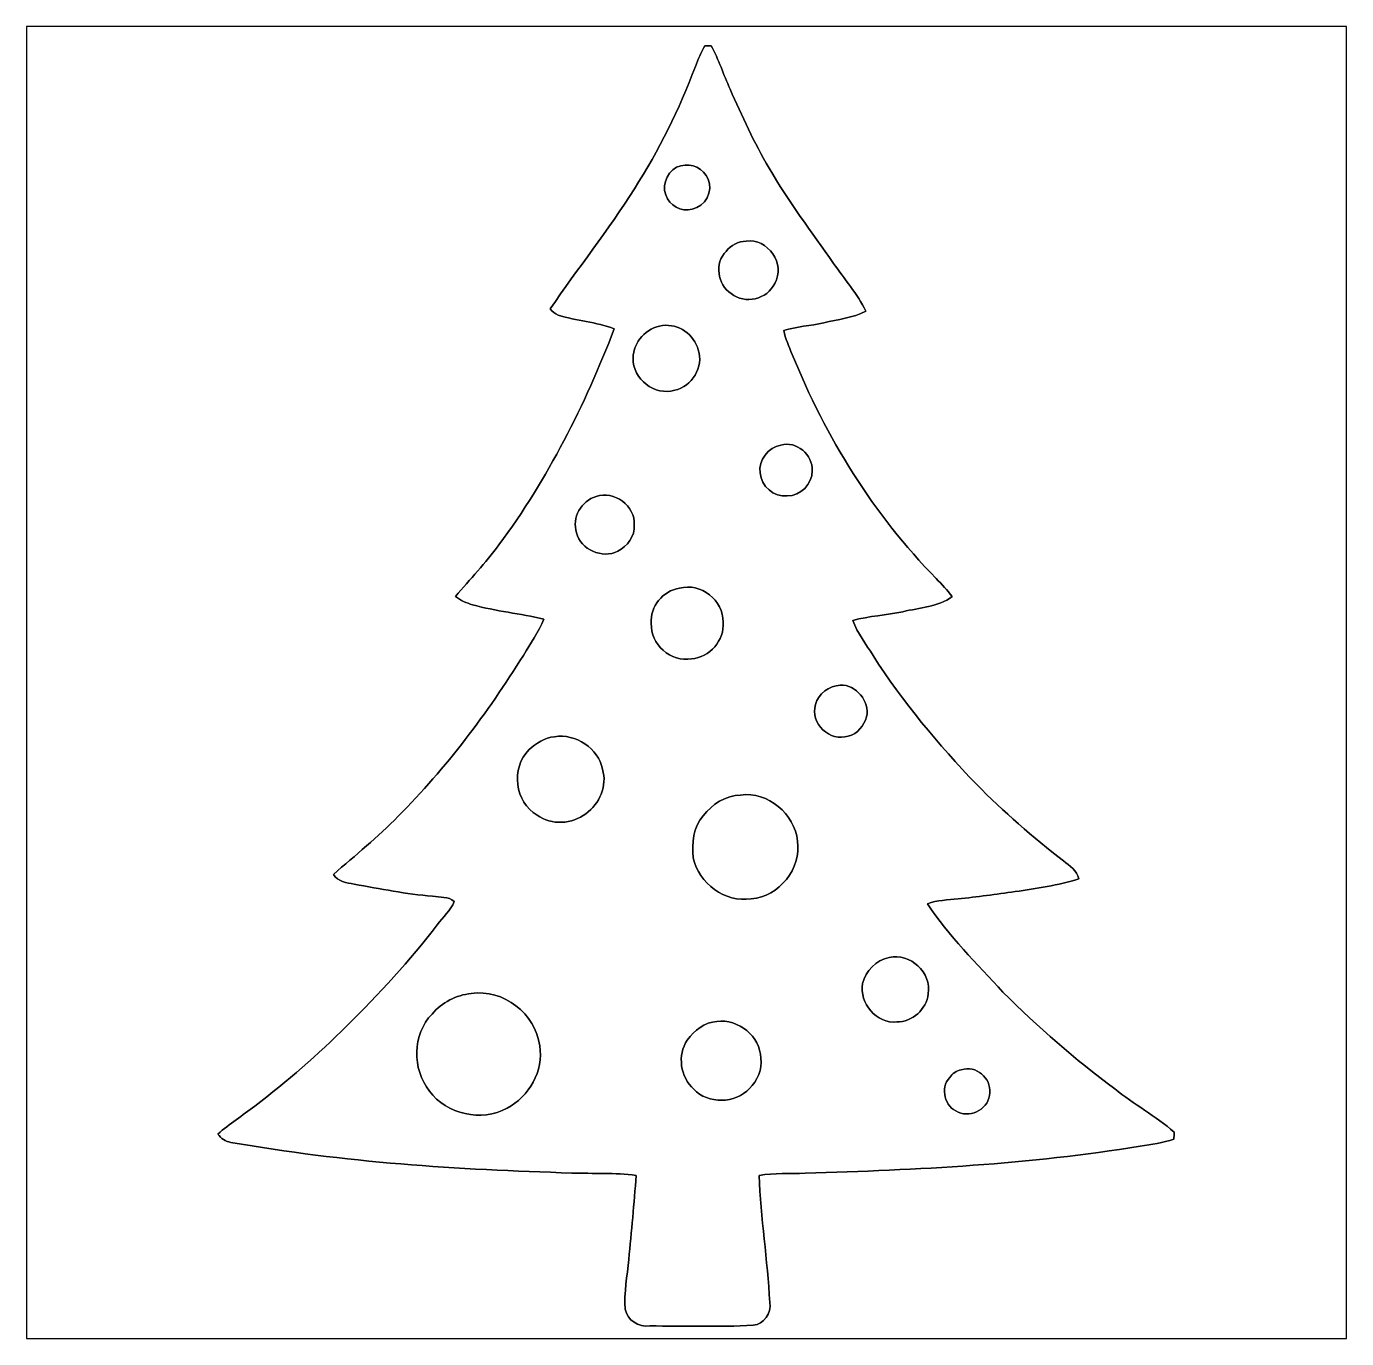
# Model space of a CAD drawing. Header units: centimetres. Extents: x -16.8 to 16.8, y -16.7 to 16.7.
import ezdxf

# ---------------------------------------------------------------- set-up
doc = ezdxf.new("R2010")
doc.units = ezdxf.units.CM
doc.header["$MEASUREMENT"] = 0
doc.layers.add('Layer 1', color=7, linetype='Continuous')

msp = doc.modelspace()

# ---------------------------------------------------------------- linework, layer by layer
at = {"layer": 'Layer 1', "color": 7}
for points, knots in [([(-16.77458, 16.66875), (-16.77458, 16.66875), (16.77458, 16.66875), (16.77458, 16.66875), (16.77458, 16.66875), (16.77458, 16.66875), (16.77458, -16.66875), (16.77458, -16.66875), (16.77458, -16.66875), (16.77458, -16.66875), (-16.77458, -16.66875), (-16.77458, -16.66875), (-16.77458, -16.66875), (-16.77458, -16.66875), (-16.77458, 16.66875), (-16.77458, 16.66875), (-16.77458, 16.66875), (-16.77458, 16.66875), (-16.77458, 16.66875), (-16.77458, 16.66875)], [0, 0, 0, 0, 0.16666667, 0.16666667, 0.16666667, 0.16666667, 0.33333333, 0.33333333, 0.33333333, 0.33333333, 0.5, 0.5, 0.5, 0.5, 0.66666667, 0.66666667, 0.66666667, 0.66666667, 1, 1, 1, 1]), ([(0.46496, 16.17839), (0.37394, 16.00659), (0.29139, 15.83055), (0.22472, 15.64816), (0.22472, 15.64816), (-0.1838, 14.56337), (-0.70026, 13.51915), (-1.32433, 12.54196), (-1.32433, 12.54196), (-1.9872, 11.49033), (-2.76507, 10.51807), (-3.46393, 9.49078), (-3.46393, 9.49078), (-3.40254, 9.43328), (-3.34504, 9.36413), (-3.26249, 9.33591), (-3.26249, 9.33591), (-2.79647, 9.18069), (-2.29411, 9.1627), (-1.83409, 8.98772), (-1.83409, 8.98772), (-2.58551, 7.04956), (-3.52072, 5.1689), (-4.76603, 3.49779), (-4.76603, 3.49779), (-5.10752, 3.03777), (-5.50086, 2.62043), (-5.87128, 2.18475), (-5.87128, 2.18475), (-5.74358, 2.08421), (-5.59082, 2.02459), (-5.43772, 1.97309), (-5.43772, 1.97309), (-4.84223, 1.8101), (-4.22381, 1.75366), (-3.62479, 1.60761), (-3.62479, 1.60761), (-3.75673, 1.27952), (-3.96946, 0.99272), (-4.14514, 0.68792), (-4.14514, 0.68792), (-5.0613, -0.77823), (-6.1027, -2.17276), (-7.32755, -3.3969), (-7.32755, -3.3969), (-7.84084, -3.92783), (-8.41834, -4.39032), (-8.97255, -4.8768), (-8.97255, -4.8768), (-8.85966, -5.06024), (-8.63706, -5.08529), (-8.44409, -5.12516), (-8.44409, -5.12516), (-7.78228, -5.2384), (-7.12329, -5.37739), (-6.45266, -5.42819), (-6.45266, -5.42819), (-6.26957, -5.46065), (-6.05226, -5.43278), (-5.90056, -5.56295), (-5.90056, -5.56295), (-5.99369, -5.7912), (-6.19301, -5.95736), (-6.33307, -6.15562), (-6.33307, -6.15562), (-7.03227, -7.06896), (-7.81509, -7.91563), (-8.63353, -8.72314), (-8.63353, -8.72314), (-9.36131, -9.45762), (-10.14801, -10.13284), (-10.96927, -10.76113), (-10.96927, -10.76113), (-11.28113, -10.99996), (-11.61521, -11.21092), (-11.90907, -11.47339), (-11.90907, -11.47339), (-11.82899, -11.58275), (-11.71399, -11.66424), (-11.57746, -11.68294), (-11.57746, -11.68294), (-8.71749, -12.192), (-5.81096, -12.37544), (-2.91112, -12.46223), (-2.91112, -12.46223), (-2.36855, -12.48163), (-1.82033, -12.45094), (-1.28094, -12.52326), (-1.28094, -12.52326), (-1.32539, -13.23622), (-1.40547, -13.94636), (-1.46791, -14.65792), (-1.46791, -14.65792), (-1.50354, -15.07878), (-1.59068, -15.49753), (-1.55998, -15.92157), (-1.55998, -15.92157), (-1.50213, -16.20485), (-1.21567, -16.38265), (-0.93592, -16.34843), (-0.93592, -16.34843), (-0.05891, -16.34772), (0.82021, -16.3763), (1.69616, -16.33114), (1.69616, -16.33114), (1.96638, -16.3001), (2.165, -16.01999), (2.11667, -15.75259), (2.11667, -15.75259), (2.05775, -14.67344), (1.88666, -13.60241), (1.84397, -12.5222), (1.84397, -12.5222), (2.23132, -12.46223), (2.62572, -12.48163), (3.0166, -12.46611), (3.0166, -12.46611), (5.86211, -12.38038), (8.71784, -12.2495), (11.52948, -11.77643), (11.52948, -11.77643), (11.817, -11.73233), (12.10733, -11.6967), (12.38462, -11.60286), (12.38462, -11.60286), (12.38638, -11.55806), (12.39061, -11.46881), (12.39273, -11.424), (12.39273, -11.424), (11.92318, -11.01231), (11.36685, -10.71386), (10.88108, -10.32157), (10.88108, -10.32157), (9.8739, -9.57792), (8.93374, -8.74607), (8.04227, -7.868), (8.04227, -7.868), (7.3787, -7.14128), (6.66538, -6.44666), (6.12422, -5.62046), (6.12422, -5.62046), (6.37364, -5.53297), (6.64139, -5.52344), (6.90174, -5.4931), (6.90174, -5.4931), (7.38611, -5.45183), (7.86659, -5.3781), (8.34813, -5.31354), (8.34813, -5.31354), (8.89247, -5.22887), (9.44351, -5.15937), (9.9695, -4.98898), (9.9695, -4.98898), (9.91835, -4.77802), (9.73561, -4.65737), (9.57827, -4.53249), (9.57827, -4.53249), (8.79969, -3.931), (8.0578, -3.28154), (7.36565, -2.58304), (7.36565, -2.58304), (6.4008, -1.57057), (5.49451, -0.49601), (4.73992, 0.68333), (4.73992, 0.68333), (4.56247, 0.97755), (4.34763, 1.25342), (4.22346, 1.57586), (4.22346, 1.57586), (4.64009, 1.69298), (5.07824, 1.70568), (5.50086, 1.79917), (5.50086, 1.79917), (5.92314, 1.90006), (6.39092, 1.91417), (6.75217, 2.18369), (6.75217, 2.18369), (6.62622, 2.34456), (6.48617, 2.49379), (6.34682, 2.64231), (6.34682, 2.64231), (4.75051, 4.2605), (3.53766, 6.23429), (2.68711, 8.33614), (2.68711, 8.33614), (2.59891, 8.53264), (2.51636, 8.73231), (2.46944, 8.94327), (2.46944, 8.94327), (2.80211, 9.04205), (3.15136, 9.06357), (3.48968, 9.13906), (3.48968, 9.13906), (3.84881, 9.22479), (4.22981, 9.25901), (4.56001, 9.43716), (4.56001, 9.43716), (4.33423, 9.87213), (4.01884, 10.25102), (3.73662, 10.64895), (3.73662, 10.64895), (3.17571, 11.44552), (2.58586, 12.22516), (2.09938, 13.07077), (2.09938, 13.07077), (1.71768, 13.71282), (1.40864, 14.39439), (1.10666, 15.07666), (1.10666, 15.07666), (0.94051, 15.44108), (0.82091, 15.82596), (0.62865, 16.17839), (0.62865, 16.17839), (0.57362, 16.17839), (0.51929, 16.17839), (0.46496, 16.17839)], [0, 0, 0, 0, 0.01818182, 0.01818182, 0.01818182, 0.01818182, 0.03636364, 0.03636364, 0.03636364, 0.03636364, 0.05454545, 0.05454545, 0.05454545, 0.05454545, 0.07272727, 0.07272727, 0.07272727, 0.07272727, 0.09090909, 0.09090909, 0.09090909, 0.09090909, 0.10909091, 0.10909091, 0.10909091, 0.10909091, 0.12727273, 0.12727273, 0.12727273, 0.12727273, 0.14545455, 0.14545455, 0.14545455, 0.14545455, 0.16363636, 0.16363636, 0.16363636, 0.16363636, 0.18181818, 0.18181818, 0.18181818, 0.18181818, 0.2, 0.2, 0.2, 0.2, 0.21818182, 0.21818182, 0.21818182, 0.21818182, 0.23636364, 0.23636364, 0.23636364, 0.23636364, 0.25454545, 0.25454545, 0.25454545, 0.25454545, 0.27272727, 0.27272727, 0.27272727, 0.27272727, 0.29090909, 0.29090909, 0.29090909, 0.29090909, 0.30909091, 0.30909091, 0.30909091, 0.30909091, 0.32727273, 0.32727273, 0.32727273, 0.32727273, 0.34545455, 0.34545455, 0.34545455, 0.34545455, 0.36363636, 0.36363636, 0.36363636, 0.36363636, 0.38181818, 0.38181818, 0.38181818, 0.38181818, 0.4, 0.4, 0.4, 0.4, 0.41818182, 0.41818182, 0.41818182, 0.41818182, 0.43636364, 0.43636364, 0.43636364, 0.43636364, 0.45454545, 0.45454545, 0.45454545, 0.45454545, 0.47272727, 0.47272727, 0.47272727, 0.47272727, 0.49090909, 0.49090909, 0.49090909, 0.49090909, 0.50909091, 0.50909091, 0.50909091, 0.50909091, 0.52727273, 0.52727273, 0.52727273, 0.52727273, 0.54545455, 0.54545455, 0.54545455, 0.54545455, 0.56363636, 0.56363636, 0.56363636, 0.56363636, 0.58181818, 0.58181818, 0.58181818, 0.58181818, 0.6, 0.6, 0.6, 0.6, 0.61818182, 0.61818182, 0.61818182, 0.61818182, 0.63636364, 0.63636364, 0.63636364, 0.63636364, 0.65454545, 0.65454545, 0.65454545, 0.65454545, 0.67272727, 0.67272727, 0.67272727, 0.67272727, 0.69090909, 0.69090909, 0.69090909, 0.69090909, 0.70909091, 0.70909091, 0.70909091, 0.70909091, 0.72727273, 0.72727273, 0.72727273, 0.72727273, 0.74545455, 0.74545455, 0.74545455, 0.74545455, 0.76363636, 0.76363636, 0.76363636, 0.76363636, 0.78181818, 0.78181818, 0.78181818, 0.78181818, 0.8, 0.8, 0.8, 0.8, 0.81818182, 0.81818182, 0.81818182, 0.81818182, 0.83636364, 0.83636364, 0.83636364, 0.83636364, 0.85454545, 0.85454545, 0.85454545, 0.85454545, 0.87272727, 0.87272727, 0.87272727, 0.87272727, 0.89090909, 0.89090909, 0.89090909, 0.89090909, 0.90909091, 0.90909091, 0.90909091, 0.90909091, 0.92727273, 0.92727273, 0.92727273, 0.92727273, 0.94545455, 0.94545455, 0.94545455, 0.94545455, 0.96363636, 0.96363636, 0.96363636, 0.96363636, 1, 1, 1, 1]), ([(-0.14393, 13.12545), (0.13864, 13.21259), (0.43533, 13.05207), (0.54857, 12.79066), (0.54857, 12.79066), (0.6925, 12.48269), (0.47131, 12.08581), (0.14393, 12.02725), (0.14393, 12.02725), (-0.12912, 11.94682), (-0.44309, 12.11686), (-0.52846, 12.38603), (-0.52846, 12.38603), (-0.63853, 12.67495), (-0.45649, 13.06654), (-0.14393, 13.12545)], [0, 0, 0, 0, 0.2, 0.2, 0.2, 0.2, 0.4, 0.4, 0.4, 0.4, 0.6, 0.6, 0.6, 0.6, 1, 1, 1, 1]), ([(1.51377, 11.21657), (2.06022, 11.29736), (2.53224, 10.62038), (2.2419, 10.1406), (2.2419, 10.1406), (2.05669, 9.72961), (1.48026, 9.59767), (1.13489, 9.88272), (1.13489, 9.88272), (0.78599, 10.10391), (0.70661, 10.66059), (1.00542, 10.95375), (1.00542, 10.95375), (1.12536, 11.10968), (1.31939, 11.20422), (1.51377, 11.21657)], [0, 0, 0, 0, 0.2, 0.2, 0.2, 0.2, 0.4, 0.4, 0.4, 0.4, 0.6, 0.6, 0.6, 0.6, 1, 1, 1, 1]), ([(-0.60748, 9.06921), (-0.20743, 9.12036), (0.20179, 8.84026), (0.29951, 8.44938), (0.29951, 8.44938), (0.44626, 8.02534), (0.13441, 7.51134), (-0.30057, 7.42738), (-0.30057, 7.42738), (-0.80786, 7.26828), (-1.36984, 7.71596), (-1.35819, 8.23912), (-1.35819, 8.23912), (-1.35431, 8.65505), (-1.01706, 9.01524), (-0.60748, 9.06921)], [0, 0, 0, 0, 0.2, 0.2, 0.2, 0.2, 0.4, 0.4, 0.4, 0.4, 0.6, 0.6, 0.6, 0.6, 1, 1, 1, 1]), ([(2.39677, 6.03215), (2.78694, 6.14468), (3.22298, 5.78238), (3.19193, 5.37845), (3.19193, 5.37845), (3.20181, 5.04366), (2.89419, 4.7311), (2.55693, 4.74592), (2.55693, 4.74592), (2.21298, 4.699), (1.90394, 4.99251), (1.87043, 5.32342), (1.87043, 5.32342), (1.82316, 5.64974), (2.07716, 5.97606), (2.39677, 6.03215)], [0, 0, 0, 0, 0.2, 0.2, 0.2, 0.2, 0.4, 0.4, 0.4, 0.4, 0.6, 0.6, 0.6, 0.6, 1, 1, 1, 1]), ([(-2.29553, 4.72722), (-1.8348, 4.88209), (-1.30175, 4.48804), (-1.32574, 4.00403), (-1.32574, 4.00403), (-1.30493, 3.71616), (-1.50424, 3.46463), (-1.7459, 3.33269), (-1.7459, 3.33269), (-2.13748, 3.13655), (-2.69381, 3.3715), (-2.79153, 3.80647), (-2.79153, 3.80647), (-2.92664, 4.18359), (-2.67123, 4.61962), (-2.29553, 4.72722)], [0, 0, 0, 0, 0.2, 0.2, 0.2, 0.2, 0.4, 0.4, 0.4, 0.4, 0.6, 0.6, 0.6, 0.6, 1, 1, 1, 1]), ([(-0.17851, 2.39748), (0.35631, 2.54071), (0.9458, 2.08844), (0.93028, 1.53353), (0.93028, 1.53353), (0.97155, 1.07491), (0.58526, 0.63641), (0.12947, 0.60113), (0.12947, 0.60113), (-0.38947, 0.50906), (-0.92604, 0.97014), (-0.89394, 1.50036), (-0.89394, 1.50036), (-0.93698, 1.92581), (-0.59443, 2.33468), (-0.17851, 2.39748)], [0, 0, 0, 0, 0.2, 0.2, 0.2, 0.2, 0.4, 0.4, 0.4, 0.4, 0.6, 0.6, 0.6, 0.6, 1, 1, 1, 1]), ([(3.90842, -0.06491), (4.31306, -0.05327), (4.65984, -0.47484), (4.57694, -0.86995), (4.57694, -0.86995), (4.50991, -1.09432), (4.35081, -1.31057), (4.11057, -1.35996), (4.11057, -1.35996), (3.65231, -1.52471), (3.12173, -1.03152), (3.27907, -0.56198), (3.27907, -0.56198), (3.34998, -0.27869), (3.62479, -0.08678), (3.90842, -0.06491)], [0, 0, 0, 0, 0.2, 0.2, 0.2, 0.2, 0.4, 0.4, 0.4, 0.4, 0.6, 0.6, 0.6, 0.6, 1, 1, 1, 1]), ([(-3.35315, -1.37619), (-2.82575, -1.29293), (-2.23802, -1.66899), (-2.13431, -2.2038), (-2.13431, -2.2038), (-2.00589, -2.62326), (-2.21192, -3.08575), (-2.55799, -3.33304), (-2.55799, -3.33304), (-2.90513, -3.60398), (-3.43323, -3.63044), (-3.79342, -3.37009), (-3.79342, -3.37009), (-4.36316, -3.048), (-4.46793, -2.16923), (-4.00473, -1.71097), (-4.00473, -1.71097), (-3.82376, -1.54587), (-3.60257, -1.40159), (-3.35315, -1.37619)], [0, 0, 0, 0, 0.16666667, 0.16666667, 0.16666667, 0.16666667, 0.33333333, 0.33333333, 0.33333333, 0.33333333, 0.5, 0.5, 0.5, 0.5, 0.66666667, 0.66666667, 0.66666667, 0.66666667, 1, 1, 1, 1]), ([(1.37442, -2.85821), (2.06975, -2.76613), (2.75343, -3.33693), (2.81975, -4.02766), (2.81975, -4.02766), (2.93017, -4.72828), (2.34879, -5.4416), (1.64536, -5.49487), (1.64536, -5.49487), (0.97719, -5.60246), (0.31503, -5.10117), (0.17145, -4.45311), (0.17145, -4.45311), (0.13511, -4.08869), (0.16581, -3.67171), (0.42122, -3.38455), (0.42122, -3.38455), (0.65229, -3.0921), (0.99448, -2.87338), (1.37442, -2.85821)], [0, 0, 0, 0, 0.16666667, 0.16666667, 0.16666667, 0.16666667, 0.33333333, 0.33333333, 0.33333333, 0.33333333, 0.5, 0.5, 0.5, 0.5, 0.66666667, 0.66666667, 0.66666667, 0.66666667, 1, 1, 1, 1]), ([(5.14844, -6.98535), (5.68149, -6.86117), (6.23711, -7.37059), (6.14327, -7.91316), (6.14327, -7.91316), (6.10129, -8.30474), (5.73722, -8.62824), (5.34352, -8.62506), (5.34352, -8.62506), (4.83059, -8.68186), (4.38362, -8.14246), (4.47428, -7.64893), (4.47428, -7.64893), (4.55718, -7.32896), (4.81647, -7.04638), (5.14844, -6.98535)], [0, 0, 0, 0, 0.2, 0.2, 0.2, 0.2, 0.4, 0.4, 0.4, 0.4, 0.6, 0.6, 0.6, 0.6, 1, 1, 1, 1]), ([(-5.47017, -7.90187), (-4.65631, -7.77452), (-3.83117, -8.41763), (-3.73063, -9.22902), (-3.73063, -9.22902), (-3.61738, -9.86755), (-4.00438, -10.52019), (-4.56142, -10.81864), (-4.56142, -10.81864), (-5.21018, -11.16542), (-6.09953, -10.97809), (-6.53344, -10.37943), (-6.53344, -10.37943), (-6.97759, -9.82416), (-6.96666, -8.93833), (-6.4643, -8.42292), (-6.4643, -8.42292), (-6.21524, -8.12871), (-5.85399, -7.93891), (-5.47017, -7.90187)], [0, 0, 0, 0, 0.16666667, 0.16666667, 0.16666667, 0.16666667, 0.33333333, 0.33333333, 0.33333333, 0.33333333, 0.5, 0.5, 0.5, 0.5, 0.66666667, 0.66666667, 0.66666667, 0.66666667, 1, 1, 1, 1]), ([(0.7747, -8.6106), (1.31092, -8.54216), (1.87995, -8.99231), (1.8863, -9.54299), (1.8863, -9.54299), (1.93499, -9.83051), (1.80022, -10.1152), (1.60055, -10.31416), (1.60055, -10.31416), (1.24284, -10.70046), (0.54681, -10.72056), (0.18309, -10.33004), (0.18309, -10.33004), (-0.1524, -10.02665), (-0.24342, -9.46291), (0.02081, -9.08614), (0.02081, -9.08614), (0.19191, -8.8332), (0.4632, -8.63283), (0.7747, -8.6106)], [0, 0, 0, 0, 0.16666667, 0.16666667, 0.16666667, 0.16666667, 0.33333333, 0.33333333, 0.33333333, 0.33333333, 0.5, 0.5, 0.5, 0.5, 0.66666667, 0.66666667, 0.66666667, 0.66666667, 1, 1, 1, 1]), ([(6.98218, -9.84038), (7.35542, -9.71726), (7.747, -10.04464), (7.70608, -10.42599), (7.70608, -10.42599), (7.70608, -10.80946), (7.24394, -11.07757), (6.9028, -10.91248), (6.9028, -10.91248), (6.56449, -10.79641), (6.43749, -10.29899), (6.68796, -10.039), (6.68796, -10.039), (6.7564, -9.93987), (6.86012, -9.85732), (6.98218, -9.84038)], [0, 0, 0, 0, 0.2, 0.2, 0.2, 0.2, 0.4, 0.4, 0.4, 0.4, 0.6, 0.6, 0.6, 0.6, 1, 1, 1, 1])]:
    msp.add_open_spline(points, degree=3, knots=knots, dxfattribs=at)
at = {"layer": 'Layer 1', "color": 250}
for points, knots in [([(0.46496, 16.17839), (0.51929, 16.17839), (0.57362, 16.17839), (0.62865, 16.17839), (0.62865, 16.17839), (0.82091, 15.82596), (0.94051, 15.44108), (1.10666, 15.07666), (1.10666, 15.07666), (1.40864, 14.39439), (1.71768, 13.71282), (2.09938, 13.07077), (2.09938, 13.07077), (2.58586, 12.22516), (3.17571, 11.44552), (3.73662, 10.64895), (3.73662, 10.64895), (4.01884, 10.25102), (4.33423, 9.87213), (4.56001, 9.43716), (4.56001, 9.43716), (4.22981, 9.25901), (3.84881, 9.22479), (3.48968, 9.13906), (3.48968, 9.13906), (3.15136, 9.06357), (2.80211, 9.04205), (2.46944, 8.94327), (2.46944, 8.94327), (2.51636, 8.73231), (2.59891, 8.53264), (2.68711, 8.33614), (2.68711, 8.33614), (3.53766, 6.23429), (4.75051, 4.2605), (6.34682, 2.64231), (6.34682, 2.64231), (6.48617, 2.49379), (6.62622, 2.34456), (6.75217, 2.18369), (6.75217, 2.18369), (6.39092, 1.91417), (5.92314, 1.90006), (5.50086, 1.79917), (5.50086, 1.79917), (5.07824, 1.70568), (4.64009, 1.69298), (4.22346, 1.57586), (4.22346, 1.57586), (4.34763, 1.25342), (4.56247, 0.97755), (4.73992, 0.68333), (4.73992, 0.68333), (5.49451, -0.49601), (6.4008, -1.57057), (7.36565, -2.58304), (7.36565, -2.58304), (8.0578, -3.28154), (8.79969, -3.931), (9.57827, -4.53249), (9.57827, -4.53249), (9.73561, -4.65737), (9.91835, -4.77802), (9.9695, -4.98898), (9.9695, -4.98898), (9.44351, -5.15937), (8.89247, -5.22887), (8.34813, -5.31354), (8.34813, -5.31354), (7.86659, -5.3781), (7.38611, -5.45183), (6.90174, -5.4931), (6.90174, -5.4931), (6.64139, -5.52344), (6.37364, -5.53297), (6.12422, -5.62046), (6.12422, -5.62046), (6.66538, -6.44666), (7.3787, -7.14128), (8.04227, -7.868), (8.04227, -7.868), (8.93374, -8.74607), (9.8739, -9.57792), (10.88108, -10.32157), (10.88108, -10.32157), (11.36685, -10.71386), (11.92318, -11.01231), (12.39273, -11.424), (12.39273, -11.424), (12.39061, -11.46881), (12.38638, -11.55806), (12.38462, -11.60286), (12.38462, -11.60286), (12.10733, -11.6967), (11.817, -11.73233), (11.52948, -11.77643), (11.52948, -11.77643), (8.71784, -12.2495), (5.86211, -12.38038), (3.0166, -12.46611), (3.0166, -12.46611), (2.62572, -12.48163), (2.23132, -12.46223), (1.84397, -12.5222), (1.84397, -12.5222), (1.88666, -13.60241), (2.05775, -14.67344), (2.11667, -15.75259), (2.11667, -15.75259), (2.165, -16.01999), (1.96638, -16.3001), (1.69616, -16.33114), (1.69616, -16.33114), (0.82021, -16.3763), (-0.05891, -16.34772), (-0.93592, -16.34843), (-0.93592, -16.34843), (-1.21567, -16.38265), (-1.50213, -16.20485), (-1.55998, -15.92157), (-1.55998, -15.92157), (-1.59068, -15.49753), (-1.50354, -15.07878), (-1.46791, -14.65792), (-1.46791, -14.65792), (-1.40547, -13.94636), (-1.32539, -13.23622), (-1.28094, -12.52326), (-1.28094, -12.52326), (-1.82033, -12.45094), (-2.36855, -12.48163), (-2.91112, -12.46223), (-2.91112, -12.46223), (-5.81096, -12.37544), (-8.71749, -12.192), (-11.57746, -11.68294), (-11.57746, -11.68294), (-11.71399, -11.66424), (-11.82899, -11.58275), (-11.90907, -11.47339), (-11.90907, -11.47339), (-11.61521, -11.21092), (-11.28113, -10.99996), (-10.96927, -10.76113), (-10.96927, -10.76113), (-10.14801, -10.13284), (-9.36131, -9.45762), (-8.63353, -8.72314), (-8.63353, -8.72314), (-7.81509, -7.91563), (-7.03227, -7.06896), (-6.33307, -6.15562), (-6.33307, -6.15562), (-6.19301, -5.95736), (-5.99369, -5.7912), (-5.90056, -5.56295), (-5.90056, -5.56295), (-6.05226, -5.43278), (-6.26957, -5.46065), (-6.45266, -5.42819), (-6.45266, -5.42819), (-7.12329, -5.37739), (-7.78228, -5.2384), (-8.44409, -5.12516), (-8.44409, -5.12516), (-8.63706, -5.08529), (-8.85966, -5.06024), (-8.97255, -4.8768), (-8.97255, -4.8768), (-8.41834, -4.39032), (-7.84084, -3.92783), (-7.32755, -3.3969), (-7.32755, -3.3969), (-6.1027, -2.17276), (-5.0613, -0.77823), (-4.14514, 0.68792), (-4.14514, 0.68792), (-3.96946, 0.99272), (-3.75673, 1.27952), (-3.62479, 1.60761), (-3.62479, 1.60761), (-4.22381, 1.75366), (-4.84223, 1.8101), (-5.43772, 1.97309), (-5.43772, 1.97309), (-5.59082, 2.02459), (-5.74358, 2.08421), (-5.87128, 2.18475), (-5.87128, 2.18475), (-5.50086, 2.62043), (-5.10752, 3.03777), (-4.76603, 3.49779), (-4.76603, 3.49779), (-3.52072, 5.1689), (-2.58551, 7.04956), (-1.83409, 8.98772), (-1.83409, 8.98772), (-2.29411, 9.1627), (-2.79647, 9.18069), (-3.26249, 9.33591), (-3.26249, 9.33591), (-3.34504, 9.36413), (-3.40254, 9.43328), (-3.46393, 9.49078), (-3.46393, 9.49078), (-2.76507, 10.51807), (-1.9872, 11.49033), (-1.32433, 12.54196), (-1.32433, 12.54196), (-0.70026, 13.51915), (-0.1838, 14.56337), (0.22472, 15.64816), (0.22472, 15.64816), (0.29139, 15.83055), (0.37394, 16.00659), (0.46496, 16.17839), (0.46496, 16.17839), (0.46496, 16.17839), (0.46496, 16.17839), (0.46496, 16.17839)], [0, 0, 0, 0, 0.01785714, 0.01785714, 0.01785714, 0.01785714, 0.03571429, 0.03571429, 0.03571429, 0.03571429, 0.05357143, 0.05357143, 0.05357143, 0.05357143, 0.07142857, 0.07142857, 0.07142857, 0.07142857, 0.08928571, 0.08928571, 0.08928571, 0.08928571, 0.10714286, 0.10714286, 0.10714286, 0.10714286, 0.125, 0.125, 0.125, 0.125, 0.14285714, 0.14285714, 0.14285714, 0.14285714, 0.16071429, 0.16071429, 0.16071429, 0.16071429, 0.17857143, 0.17857143, 0.17857143, 0.17857143, 0.19642857, 0.19642857, 0.19642857, 0.19642857, 0.21428571, 0.21428571, 0.21428571, 0.21428571, 0.23214286, 0.23214286, 0.23214286, 0.23214286, 0.25, 0.25, 0.25, 0.25, 0.26785714, 0.26785714, 0.26785714, 0.26785714, 0.28571429, 0.28571429, 0.28571429, 0.28571429, 0.30357143, 0.30357143, 0.30357143, 0.30357143, 0.32142857, 0.32142857, 0.32142857, 0.32142857, 0.33928571, 0.33928571, 0.33928571, 0.33928571, 0.35714286, 0.35714286, 0.35714286, 0.35714286, 0.375, 0.375, 0.375, 0.375, 0.39285714, 0.39285714, 0.39285714, 0.39285714, 0.41071429, 0.41071429, 0.41071429, 0.41071429, 0.42857143, 0.42857143, 0.42857143, 0.42857143, 0.44642857, 0.44642857, 0.44642857, 0.44642857, 0.46428571, 0.46428571, 0.46428571, 0.46428571, 0.48214286, 0.48214286, 0.48214286, 0.48214286, 0.5, 0.5, 0.5, 0.5, 0.51785714, 0.51785714, 0.51785714, 0.51785714, 0.53571429, 0.53571429, 0.53571429, 0.53571429, 0.55357143, 0.55357143, 0.55357143, 0.55357143, 0.57142857, 0.57142857, 0.57142857, 0.57142857, 0.58928571, 0.58928571, 0.58928571, 0.58928571, 0.60714286, 0.60714286, 0.60714286, 0.60714286, 0.625, 0.625, 0.625, 0.625, 0.64285714, 0.64285714, 0.64285714, 0.64285714, 0.66071429, 0.66071429, 0.66071429, 0.66071429, 0.67857143, 0.67857143, 0.67857143, 0.67857143, 0.69642857, 0.69642857, 0.69642857, 0.69642857, 0.71428571, 0.71428571, 0.71428571, 0.71428571, 0.73214286, 0.73214286, 0.73214286, 0.73214286, 0.75, 0.75, 0.75, 0.75, 0.76785714, 0.76785714, 0.76785714, 0.76785714, 0.78571429, 0.78571429, 0.78571429, 0.78571429, 0.80357143, 0.80357143, 0.80357143, 0.80357143, 0.82142857, 0.82142857, 0.82142857, 0.82142857, 0.83928571, 0.83928571, 0.83928571, 0.83928571, 0.85714286, 0.85714286, 0.85714286, 0.85714286, 0.875, 0.875, 0.875, 0.875, 0.89285714, 0.89285714, 0.89285714, 0.89285714, 0.91071429, 0.91071429, 0.91071429, 0.91071429, 0.92857143, 0.92857143, 0.92857143, 0.92857143, 0.94642857, 0.94642857, 0.94642857, 0.94642857, 0.96428571, 0.96428571, 0.96428571, 0.96428571, 1, 1, 1, 1]), ([(-0.14393, 13.12545), (-0.45649, 13.06654), (-0.63853, 12.67495), (-0.52846, 12.38603), (-0.52846, 12.38603), (-0.44309, 12.11686), (-0.12912, 11.94682), (0.14393, 12.02725), (0.14393, 12.02725), (0.47131, 12.08581), (0.6925, 12.48269), (0.54857, 12.79066), (0.54857, 12.79066), (0.43533, 13.05207), (0.13864, 13.21259), (-0.14393, 13.12545), (-0.14393, 13.12545), (-0.14393, 13.12545), (-0.14393, 13.12545), (-0.14393, 13.12545)], [0, 0, 0, 0, 0.16666667, 0.16666667, 0.16666667, 0.16666667, 0.33333333, 0.33333333, 0.33333333, 0.33333333, 0.5, 0.5, 0.5, 0.5, 0.66666667, 0.66666667, 0.66666667, 0.66666667, 1, 1, 1, 1]), ([(1.51377, 11.21657), (1.31939, 11.20422), (1.12536, 11.10968), (1.00542, 10.95375), (1.00542, 10.95375), (0.70661, 10.66059), (0.78599, 10.10391), (1.13489, 9.88272), (1.13489, 9.88272), (1.48026, 9.59767), (2.05669, 9.72961), (2.2419, 10.1406), (2.2419, 10.1406), (2.53224, 10.62038), (2.06022, 11.29736), (1.51377, 11.21657), (1.51377, 11.21657), (1.51377, 11.21657), (1.51377, 11.21657), (1.51377, 11.21657)], [0, 0, 0, 0, 0.16666667, 0.16666667, 0.16666667, 0.16666667, 0.33333333, 0.33333333, 0.33333333, 0.33333333, 0.5, 0.5, 0.5, 0.5, 0.66666667, 0.66666667, 0.66666667, 0.66666667, 1, 1, 1, 1]), ([(-0.60748, 9.06921), (-1.01706, 9.01524), (-1.35431, 8.65505), (-1.35819, 8.23912), (-1.35819, 8.23912), (-1.36984, 7.71596), (-0.80786, 7.26828), (-0.30057, 7.42738), (-0.30057, 7.42738), (0.13441, 7.51134), (0.44626, 8.02534), (0.29951, 8.44938), (0.29951, 8.44938), (0.20179, 8.84026), (-0.20743, 9.12036), (-0.60748, 9.06921), (-0.60748, 9.06921), (-0.60748, 9.06921), (-0.60748, 9.06921), (-0.60748, 9.06921)], [0, 0, 0, 0, 0.16666667, 0.16666667, 0.16666667, 0.16666667, 0.33333333, 0.33333333, 0.33333333, 0.33333333, 0.5, 0.5, 0.5, 0.5, 0.66666667, 0.66666667, 0.66666667, 0.66666667, 1, 1, 1, 1]), ([(2.39677, 6.03215), (2.07716, 5.97606), (1.82316, 5.64974), (1.87043, 5.32342), (1.87043, 5.32342), (1.90394, 4.99251), (2.21298, 4.699), (2.55693, 4.74592), (2.55693, 4.74592), (2.89419, 4.7311), (3.20181, 5.04366), (3.19193, 5.37845), (3.19193, 5.37845), (3.22298, 5.78238), (2.78694, 6.14468), (2.39677, 6.03215), (2.39677, 6.03215), (2.39677, 6.03215), (2.39677, 6.03215), (2.39677, 6.03215)], [0, 0, 0, 0, 0.16666667, 0.16666667, 0.16666667, 0.16666667, 0.33333333, 0.33333333, 0.33333333, 0.33333333, 0.5, 0.5, 0.5, 0.5, 0.66666667, 0.66666667, 0.66666667, 0.66666667, 1, 1, 1, 1]), ([(-2.29553, 4.72722), (-2.67123, 4.61962), (-2.92664, 4.18359), (-2.79153, 3.80647), (-2.79153, 3.80647), (-2.69381, 3.3715), (-2.13748, 3.13655), (-1.7459, 3.33269), (-1.7459, 3.33269), (-1.50424, 3.46463), (-1.30493, 3.71616), (-1.32574, 4.00403), (-1.32574, 4.00403), (-1.30175, 4.48804), (-1.8348, 4.88209), (-2.29553, 4.72722), (-2.29553, 4.72722), (-2.29553, 4.72722), (-2.29553, 4.72722), (-2.29553, 4.72722)], [0, 0, 0, 0, 0.16666667, 0.16666667, 0.16666667, 0.16666667, 0.33333333, 0.33333333, 0.33333333, 0.33333333, 0.5, 0.5, 0.5, 0.5, 0.66666667, 0.66666667, 0.66666667, 0.66666667, 1, 1, 1, 1]), ([(-0.17851, 2.39748), (-0.59443, 2.33468), (-0.93698, 1.92581), (-0.89394, 1.50036), (-0.89394, 1.50036), (-0.92604, 0.97014), (-0.38947, 0.50906), (0.12947, 0.60113), (0.12947, 0.60113), (0.58526, 0.63641), (0.97155, 1.07491), (0.93028, 1.53353), (0.93028, 1.53353), (0.9458, 2.08844), (0.35631, 2.54071), (-0.17851, 2.39748), (-0.17851, 2.39748), (-0.17851, 2.39748), (-0.17851, 2.39748), (-0.17851, 2.39748)], [0, 0, 0, 0, 0.16666667, 0.16666667, 0.16666667, 0.16666667, 0.33333333, 0.33333333, 0.33333333, 0.33333333, 0.5, 0.5, 0.5, 0.5, 0.66666667, 0.66666667, 0.66666667, 0.66666667, 1, 1, 1, 1]), ([(3.90842, -0.06491), (3.62479, -0.08678), (3.34998, -0.27869), (3.27907, -0.56198), (3.27907, -0.56198), (3.12173, -1.03152), (3.65231, -1.52471), (4.11057, -1.35996), (4.11057, -1.35996), (4.35081, -1.31057), (4.50991, -1.09432), (4.57694, -0.86995), (4.57694, -0.86995), (4.65984, -0.47484), (4.31306, -0.05327), (3.90842, -0.06491), (3.90842, -0.06491), (3.90842, -0.06491), (3.90842, -0.06491), (3.90842, -0.06491)], [0, 0, 0, 0, 0.16666667, 0.16666667, 0.16666667, 0.16666667, 0.33333333, 0.33333333, 0.33333333, 0.33333333, 0.5, 0.5, 0.5, 0.5, 0.66666667, 0.66666667, 0.66666667, 0.66666667, 1, 1, 1, 1]), ([(-3.35315, -1.37619), (-3.60257, -1.40159), (-3.82376, -1.54587), (-4.00473, -1.71097), (-4.00473, -1.71097), (-4.46793, -2.16923), (-4.36316, -3.048), (-3.79342, -3.37009), (-3.79342, -3.37009), (-3.43323, -3.63044), (-2.90513, -3.60398), (-2.55799, -3.33304), (-2.55799, -3.33304), (-2.21192, -3.08575), (-2.00589, -2.62326), (-2.13431, -2.2038), (-2.13431, -2.2038), (-2.23802, -1.66899), (-2.82575, -1.29293), (-3.35315, -1.37619), (-3.35315, -1.37619), (-3.35315, -1.37619), (-3.35315, -1.37619), (-3.35315, -1.37619)], [0, 0, 0, 0, 0.14285714, 0.14285714, 0.14285714, 0.14285714, 0.28571429, 0.28571429, 0.28571429, 0.28571429, 0.42857143, 0.42857143, 0.42857143, 0.42857143, 0.57142857, 0.57142857, 0.57142857, 0.57142857, 0.71428571, 0.71428571, 0.71428571, 0.71428571, 1, 1, 1, 1]), ([(1.37442, -2.85821), (0.99448, -2.87338), (0.65229, -3.0921), (0.42122, -3.38455), (0.42122, -3.38455), (0.16581, -3.67171), (0.13511, -4.08869), (0.17145, -4.45311), (0.17145, -4.45311), (0.31503, -5.10117), (0.97719, -5.60246), (1.64536, -5.49487), (1.64536, -5.49487), (2.34879, -5.4416), (2.93017, -4.72828), (2.81975, -4.02766), (2.81975, -4.02766), (2.75343, -3.33693), (2.06975, -2.76613), (1.37442, -2.85821), (1.37442, -2.85821), (1.37442, -2.85821), (1.37442, -2.85821), (1.37442, -2.85821)], [0, 0, 0, 0, 0.14285714, 0.14285714, 0.14285714, 0.14285714, 0.28571429, 0.28571429, 0.28571429, 0.28571429, 0.42857143, 0.42857143, 0.42857143, 0.42857143, 0.57142857, 0.57142857, 0.57142857, 0.57142857, 0.71428571, 0.71428571, 0.71428571, 0.71428571, 1, 1, 1, 1]), ([(5.14844, -6.98535), (4.81647, -7.04638), (4.55718, -7.32896), (4.47428, -7.64893), (4.47428, -7.64893), (4.38362, -8.14246), (4.83059, -8.68186), (5.34352, -8.62506), (5.34352, -8.62506), (5.73722, -8.62824), (6.10129, -8.30474), (6.14327, -7.91316), (6.14327, -7.91316), (6.23711, -7.37059), (5.68149, -6.86117), (5.14844, -6.98535), (5.14844, -6.98535), (5.14844, -6.98535), (5.14844, -6.98535), (5.14844, -6.98535)], [0, 0, 0, 0, 0.16666667, 0.16666667, 0.16666667, 0.16666667, 0.33333333, 0.33333333, 0.33333333, 0.33333333, 0.5, 0.5, 0.5, 0.5, 0.66666667, 0.66666667, 0.66666667, 0.66666667, 1, 1, 1, 1]), ([(-5.47017, -7.90187), (-5.85399, -7.93891), (-6.21524, -8.12871), (-6.4643, -8.42292), (-6.4643, -8.42292), (-6.96666, -8.93833), (-6.97759, -9.82416), (-6.53344, -10.37943), (-6.53344, -10.37943), (-6.09953, -10.97809), (-5.21018, -11.16542), (-4.56142, -10.81864), (-4.56142, -10.81864), (-4.00438, -10.52019), (-3.61738, -9.86755), (-3.73063, -9.22902), (-3.73063, -9.22902), (-3.83117, -8.41763), (-4.65631, -7.77452), (-5.47017, -7.90187), (-5.47017, -7.90187), (-5.47017, -7.90187), (-5.47017, -7.90187), (-5.47017, -7.90187)], [0, 0, 0, 0, 0.14285714, 0.14285714, 0.14285714, 0.14285714, 0.28571429, 0.28571429, 0.28571429, 0.28571429, 0.42857143, 0.42857143, 0.42857143, 0.42857143, 0.57142857, 0.57142857, 0.57142857, 0.57142857, 0.71428571, 0.71428571, 0.71428571, 0.71428571, 1, 1, 1, 1]), ([(0.7747, -8.6106), (0.4632, -8.63283), (0.19191, -8.8332), (0.02081, -9.08614), (0.02081, -9.08614), (-0.24342, -9.46291), (-0.1524, -10.02665), (0.18309, -10.33004), (0.18309, -10.33004), (0.54681, -10.72056), (1.24284, -10.70046), (1.60055, -10.31416), (1.60055, -10.31416), (1.80022, -10.1152), (1.93499, -9.83051), (1.8863, -9.54299), (1.8863, -9.54299), (1.87995, -8.99231), (1.31092, -8.54216), (0.7747, -8.6106), (0.7747, -8.6106), (0.7747, -8.6106), (0.7747, -8.6106), (0.7747, -8.6106)], [0, 0, 0, 0, 0.14285714, 0.14285714, 0.14285714, 0.14285714, 0.28571429, 0.28571429, 0.28571429, 0.28571429, 0.42857143, 0.42857143, 0.42857143, 0.42857143, 0.57142857, 0.57142857, 0.57142857, 0.57142857, 0.71428571, 0.71428571, 0.71428571, 0.71428571, 1, 1, 1, 1]), ([(6.98218, -9.84038), (6.86012, -9.85732), (6.7564, -9.93987), (6.68796, -10.039), (6.68796, -10.039), (6.43749, -10.29899), (6.56449, -10.79641), (6.9028, -10.91248), (6.9028, -10.91248), (7.24394, -11.07757), (7.70608, -10.80946), (7.70608, -10.42599), (7.70608, -10.42599), (7.747, -10.04464), (7.35542, -9.71726), (6.98218, -9.84038)], [0, 0, 0, 0, 0.2, 0.2, 0.2, 0.2, 0.4, 0.4, 0.4, 0.4, 0.6, 0.6, 0.6, 0.6, 1, 1, 1, 1])]:
    msp.add_open_spline(points, degree=3, knots=knots, dxfattribs=at)

doc.saveas('drawing.dxf')
